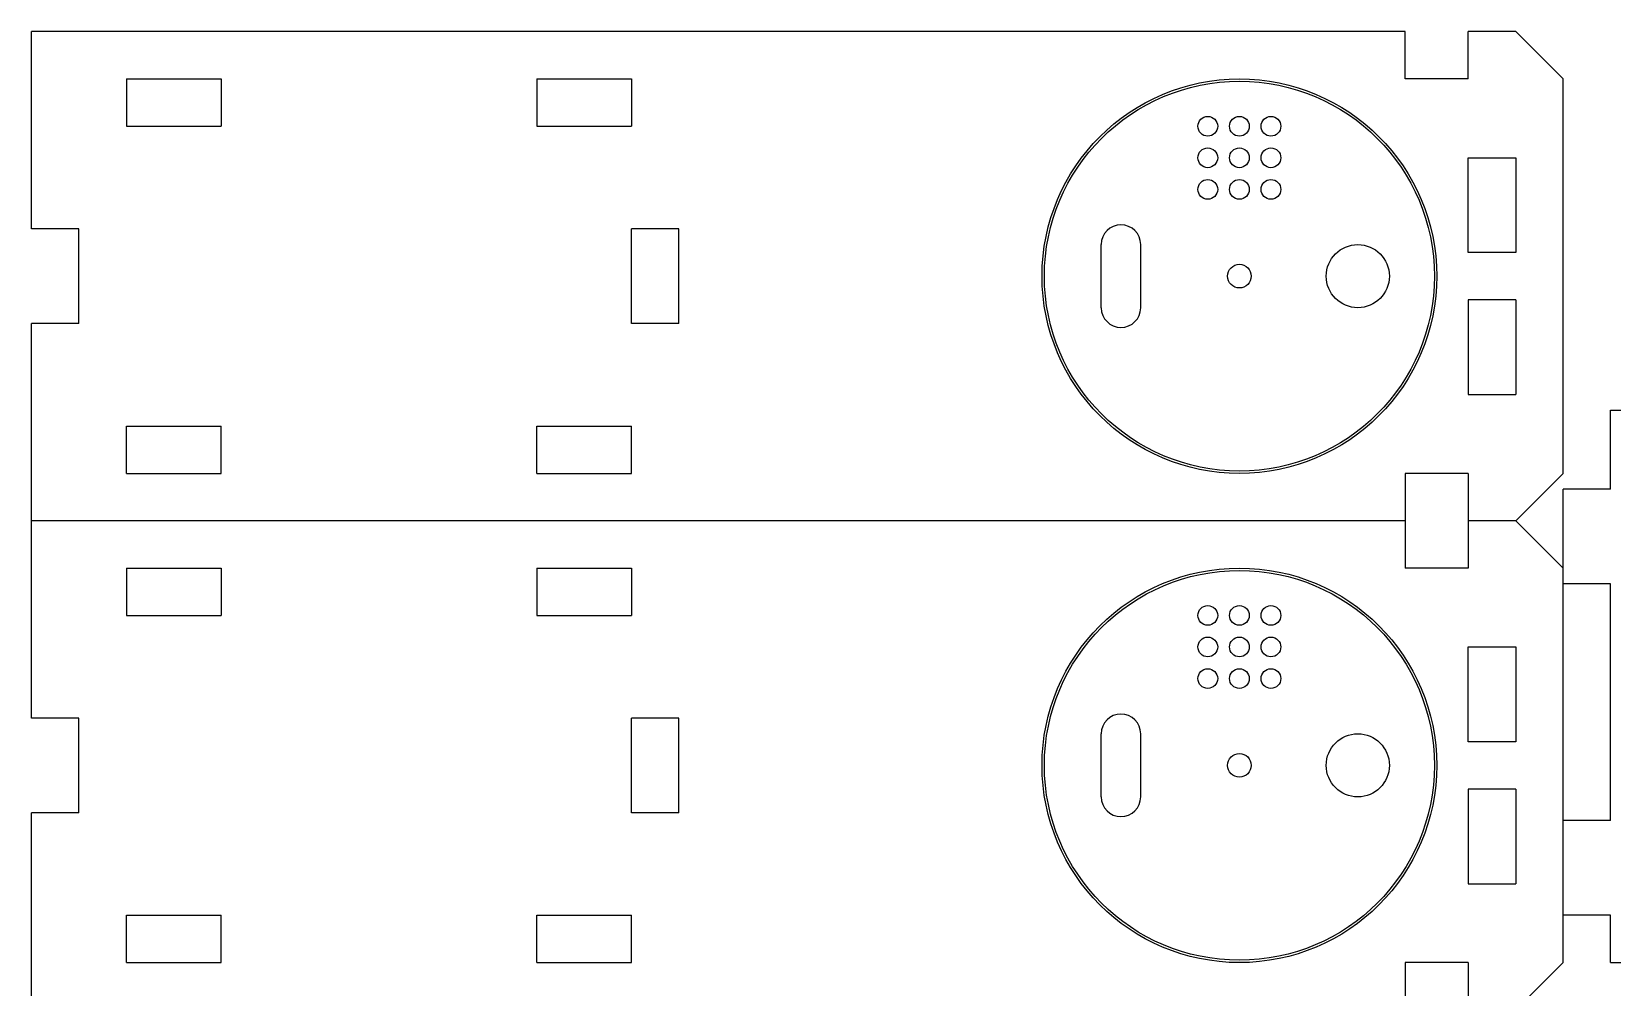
# Model space of a CAD drawing. Header units: millimetres. Extents: x -495 to 17, y 155 to 441.
# Drawn here: x -495.3 to -295, y 320.1 to 441.3 of the extents above; entities that cross this region are included whole.
import ezdxf

# ---------------------------------------------------------------- set-up
doc = ezdxf.new("R2010")
doc.units = ezdxf.units.MM

msp = doc.modelspace()

# ---------------------------------------------------------------- linework, layer by layer
at = {"color": 7, "linetype": 'Continuous', "lineweight": 25}
for p, q in [((-495.28, 416.29), (-495.28, 441.29)), ((-321.28, 441.29), (-495.28, 441.29)), ((-321.28, 435.29), (-321.28, 441.29)), ((-313.28, 435.29), (-313.28, 441.29)), ((-307.28, 441.29), (-313.28, 441.29)), ((-301.28, 435.29), (-307.28, 441.29)), ((-483.28, 435.29), (-471.28, 435.29)), ((-483.28, 435.29), (-483.28, 429.29)), ((-471.28, 435.29), (-471.28, 429.29)), ((-431.28, 435.29), (-419.28, 435.29)), ((-431.28, 435.29), (-431.28, 429.29)), ((-419.28, 435.29), (-419.28, 429.29)), ((-313.28, 435.29), (-321.28, 435.29)), ((-301.28, 385.29), (-301.28, 435.29)), ((-483.28, 429.29), (-471.28, 429.29)), ((-431.28, 429.29), (-419.28, 429.29)), ((-313.28, 425.29), (-307.28, 425.29)), ((-313.28, 413.29), (-313.28, 425.29)), ((-307.28, 425.29), (-307.28, 413.29)), ((-489.28, 416.29), (-495.28, 416.29)), ((-489.28, 404.29), (-489.28, 416.29)), ((-413.28, 416.29), (-419.28, 416.29)), ((-419.28, 404.29), (-419.28, 416.29)), ((-413.28, 404.29), (-413.28, 416.29)), ((-359.78, 406.29), (-359.78, 414.29)), ((-354.78, 406.29), (-354.78, 414.29)), ((-307.28, 413.29), (-313.28, 413.29)), ((-313.28, 407.29), (-313.28, 395.29)), ((-307.28, 407.29), (-313.28, 407.29)), ((-307.28, 407.29), (-307.28, 395.29)), ((-495.28, 354.29), (-495.28, 404.29)), ((-489.28, 404.29), (-495.28, 404.29)), ((-413.28, 404.29), (-419.28, 404.29)), ((-313.28, 395.29), (-307.28, 395.29)), ((-295.28, 383.29), (-295.28, 393.29)), ((-295.28, 393.29), (-286.28, 393.29)), ((-483.28, 391.29), (-471.28, 391.29)), ((-483.28, 385.29), (-483.28, 391.29)), ((-471.28, 385.29), (-471.28, 391.29)), ((-431.28, 391.29), (-419.28, 391.29)), ((-431.28, 385.29), (-431.28, 391.29)), ((-419.28, 385.29), (-419.28, 391.29)), ((-483.28, 385.29), (-471.28, 385.29)), ((-431.28, 385.29), (-419.28, 385.29)), ((-321.28, 385.29), (-321.28, 373.29)), ((-313.28, 385.29), (-321.28, 385.29)), ((-313.28, 385.29), (-313.28, 373.29)), ((-307.28, 379.29), (-301.28, 385.29)), ((-301.28, 323.29), (-301.28, 383.29)), ((-295.28, 383.29), (-301.28, 383.29)), ((-321.28, 379.29), (-495.28, 379.29)), ((-307.28, 379.29), (-313.28, 379.29)), ((-301.28, 373.29), (-307.28, 379.29)), ((-483.28, 373.29), (-471.28, 373.29)), ((-483.28, 373.29), (-483.28, 367.29)), ((-471.28, 373.29), (-471.28, 367.29)), ((-431.28, 373.29), (-419.28, 373.29)), ((-431.28, 373.29), (-431.28, 367.29)), ((-419.28, 373.29), (-419.28, 367.29)), ((-313.28, 373.29), (-321.28, 373.29)), ((-295.28, 371.29), (-301.28, 371.29)), ((-295.28, 341.29), (-295.28, 371.29)), ((-483.28, 367.29), (-471.28, 367.29)), ((-431.28, 367.29), (-419.28, 367.29)), ((-313.28, 363.29), (-307.28, 363.29)), ((-313.28, 351.29), (-313.28, 363.29)), ((-307.28, 363.29), (-307.28, 351.29)), ((-489.28, 354.29), (-495.28, 354.29)), ((-489.28, 342.29), (-489.28, 354.29)), ((-413.28, 354.29), (-419.28, 354.29)), ((-419.28, 342.29), (-419.28, 354.29)), ((-413.28, 342.29), (-413.28, 354.29)), ((-359.78, 344.29), (-359.78, 352.29)), ((-354.78, 344.29), (-354.78, 352.29)), ((-307.28, 351.29), (-313.28, 351.29)), ((-313.28, 345.29), (-313.28, 333.29)), ((-307.28, 345.29), (-313.28, 345.29)), ((-307.28, 345.29), (-307.28, 333.29)), ((-489.28, 342.29), (-495.28, 342.29)), ((-495.28, 155.29), (-495.28, 342.29)), ((-413.28, 342.29), (-419.28, 342.29)), ((-295.28, 341.29), (-301.28, 341.29)), ((-313.28, 333.29), (-307.28, 333.29)), ((-483.28, 329.29), (-471.28, 329.29)), ((-483.28, 323.29), (-483.28, 329.29)), ((-471.28, 323.29), (-471.28, 329.29)), ((-431.28, 329.29), (-419.28, 329.29)), ((-431.28, 323.29), (-431.28, 329.29)), ((-419.28, 323.29), (-419.28, 329.29)), ((-295.28, 329.29), (-301.28, 329.29)), ((-295.28, 323.29), (-295.28, 329.29)), ((-483.28, 323.29), (-471.28, 323.29)), ((-431.28, 323.29), (-419.28, 323.29)), ((-313.28, 323.29), (-321.28, 323.29)), ((-321.28, 323.29), (-321.28, 317.29)), ((-313.28, 323.29), (-313.28, 317.29)), ((-307.28, 317.29), (-301.28, 323.29)), ((-295.28, 323.29), (-282.28, 323.29))]:
    msp.add_line(p, q, dxfattribs=at)
for centre, radius in [((-342.28, 410.29), 25), ((-342.28, 410.29), 24.7), ((-346.28, 429.29), 1.25), ((-342.28, 429.29), 1.25), ((-338.28, 429.29), 1.25), ((-346.28, 425.29), 1.25), ((-342.28, 425.29), 1.25), ((-338.28, 425.29), 1.25), ((-346.28, 421.29), 1.25), ((-342.28, 421.29), 1.25), ((-338.28, 421.29), 1.25), ((-327.28, 410.29), 4), ((-342.28, 410.29), 1.5), ((-342.28, 348.29), 25), ((-342.28, 348.29), 24.7), ((-346.28, 367.29), 1.25), ((-342.28, 367.29), 1.25), ((-338.28, 367.29), 1.25), ((-346.28, 363.29), 1.25), ((-342.28, 363.29), 1.25), ((-338.28, 363.29), 1.25), ((-346.28, 359.29), 1.25), ((-342.28, 359.29), 1.25), ((-338.28, 359.29), 1.25), ((-327.28, 348.29), 4), ((-342.28, 348.29), 1.5)]:
    msp.add_circle(centre, radius, dxfattribs=at)
for centre, start, end in [((-357.28, 414.29), 0, 180), ((-357.28, 406.29), 180, 0), ((-357.28, 352.29), 0, 180), ((-357.28, 344.29), 180, 0)]:
    msp.add_arc(centre, 2.5, start, end, dxfattribs=at)

doc.saveas('drawing.dxf')
